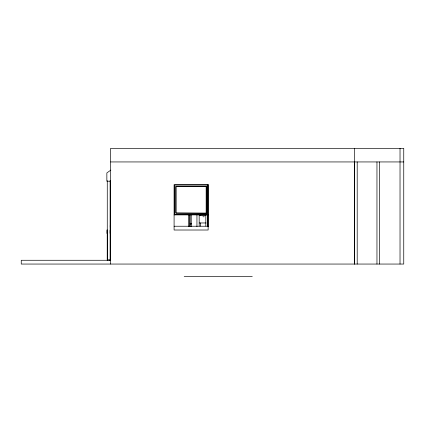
<?xml version="1.0" encoding="UTF-8"?>
<svg xmlns="http://www.w3.org/2000/svg" width="425" height="425" viewBox="0 0 425 425"><rect width="100%" height="100%" fill="white"/><g stroke="black" fill="none" stroke-linecap="round" stroke-linejoin="round"><path stroke-width="0.64" d="M107.27 234.579L107.27 260.27L107.27 180.62M110.845 170.09L106.856 172.927L106.856 181.199L110.511 181.199M107.116 230.329L107.116 233.304M110.112 233.304L110.112 230.329M110.633 161.941L403.75 161.941M208.133 184.631L174.085 184.631L174.096 230.015L208.133 230.015L208.133 184.631L208.117 226.631M174.085 214.891L208.133 214.891M199.282 215.523L206.067 215.523M202.943 216.771L204.244 216.771M199.171 222.966L206.067 222.966M190.14 223.3L191.457 223.3M190.14 224.055L191.457 224.055M174.096 226.233L208.133 226.233M107.27 259.866L109.735 259.866L109.735 260.27M110.633 260.27L21.25 260.27L21.25 264.053L403.75 264.053L403.75 148.325L110.633 148.325L110.633 264.053M184.2 276.675L252.275 276.675M400.026 148.325L400.026 264.053M379.504 161.941L379.504 264.053M376.959 161.941L376.959 264.053M357.202 161.941L357.202 264.053M354.657 161.941L354.657 264.053M354.338 148.325L354.338 264.053M207.373 214.822L207.373 226.631M206.407 213.201L206.407 186.32L175.801 186.32L175.801 213.201L206.646 213.201L176.051 212.957L176.051 186.564L206.157 186.564L206.157 212.957M205.812 214.806L205.812 226.052M200.6 214.806L200.6 215.523M200.6 222.966L200.6 226.052M199.171 215.023L199.171 226.052M196.94 214.848L196.94 226.631M191.218 214.848L191.218 226.631M190.14 214.657L190.14 226.504M189.571 214.768L189.571 226.387M188.44 214.577L188.44 226.472M110.256 225.362L110.256 227.263M110.112 180.62L110.112 260.27M107.647 259.866L107.647 260.27M107.116 229.744L107.116 233.888M207.634 185.109L174.569 185.109L174.569 214.413L207.634 214.413L207.634 185.109"/></g></svg>
